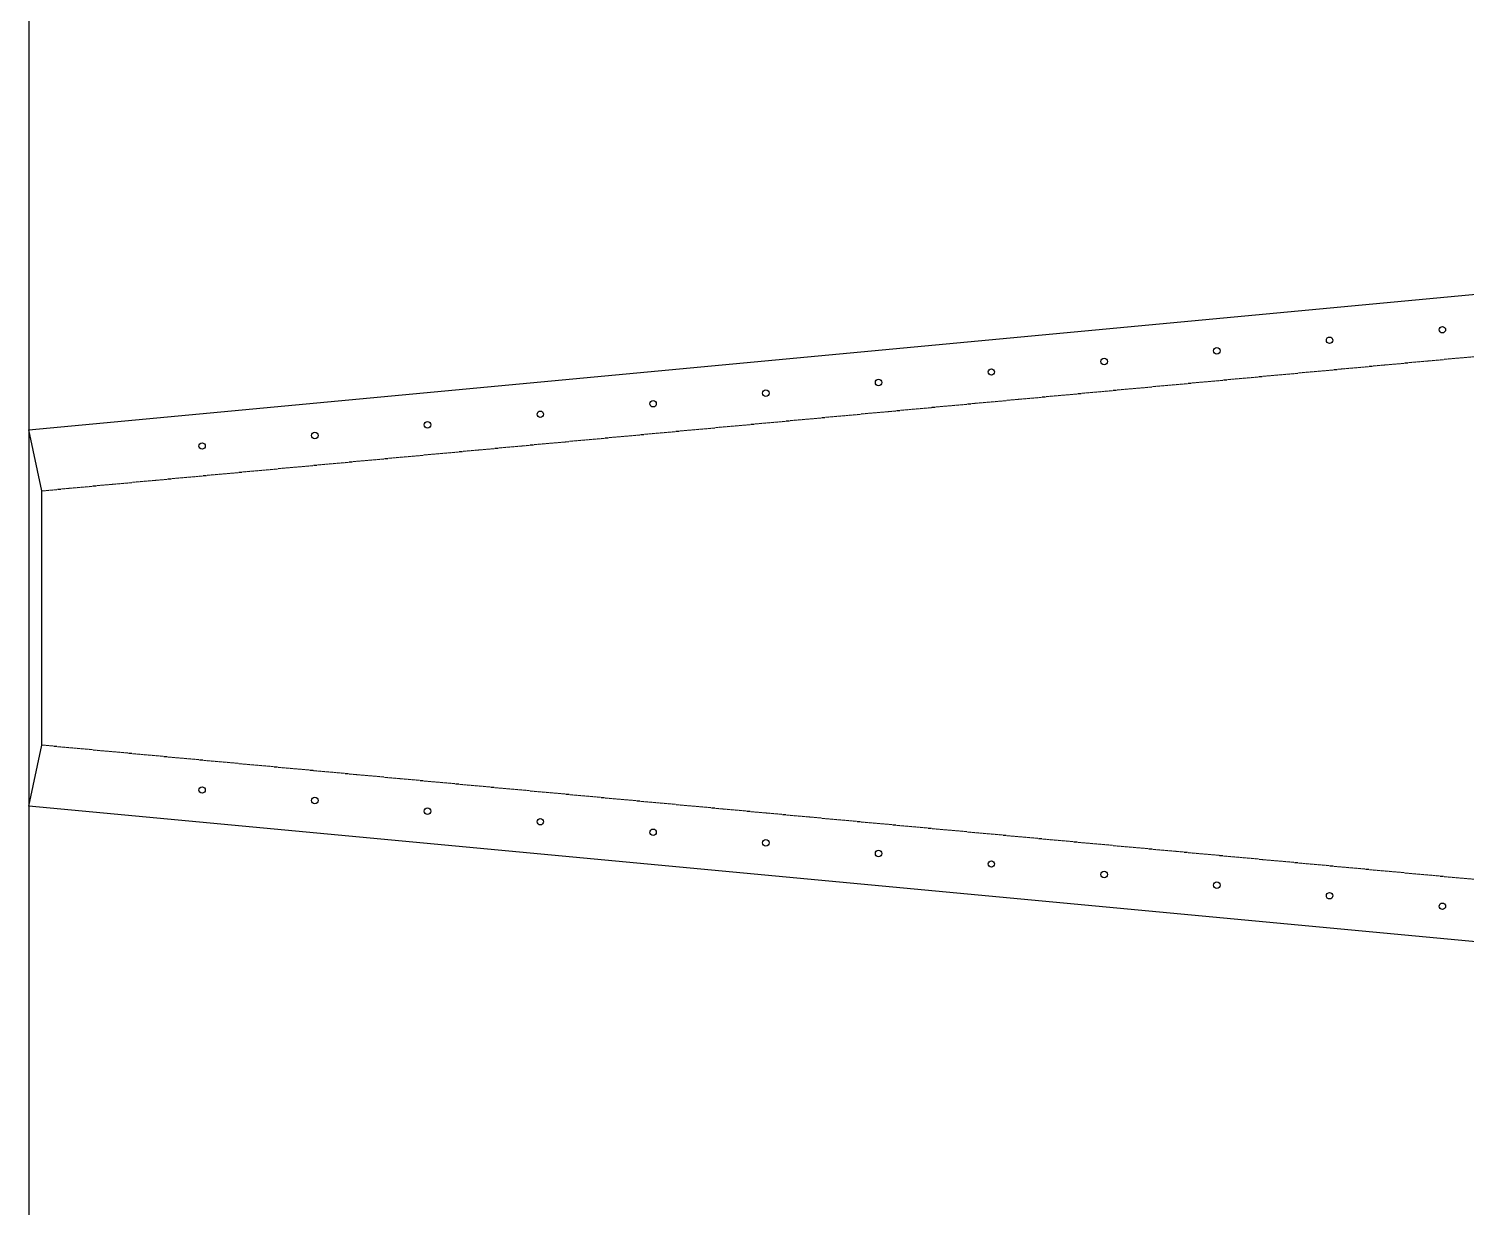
# Model space of a CAD drawing. Header units: millimetres. Extents: x 0 to 2527, y 0 to 1219.
# Drawn here: x 0 to 554, y 487 to 941 of the extents above; entities that cross this region are included whole.
import ezdxf

# ---------------------------------------------------------------- set-up
doc = ezdxf.new("R2010")
doc.units = ezdxf.units.MM
doc.linetypes.add('DASHED', pattern=[1.524, 1.27, -0.254])
for name, color, linetype in [('CUT', 7, 'CONTINUOUS'), ('ETCH', 8, 'CONTINUOUS'), ('HOLE', 6, 'CONTINUOUS'), ('VALLEY', 1, 'DASHED')]:
    doc.layers.add(name, color=color, linetype=linetype)

msp = doc.modelspace()

# ---------------------------------------------------------------- linework, layer by layer
at = {"layer": 'CUT'}
msp.add_lwpolyline([(1610.15, 514.68), (1610.15, 514.68), (1610.15, 514.68), (1610.15, 514.68), (1605.14, 491.22), (0, 641.72), (5.01, 665.18), (5.01, 763.18), (0, 786.65), (1605.14, 937.15), (1610.15, 913.68), (1610.15, 514.68)], close=True, dxfattribs=at)
at = {"layer": 'ETCH'}
msp.add_lwpolyline([(0, 0), (2438, 0), (2438, 1219), (0, 1219)], close=True, dxfattribs=at)
at = {"layer": 'HOLE'}
for centre in [(544.52, 825.23), (501.09, 821.16), (414.22, 813.01), (457.66, 817.08), (370.79, 808.94), (327.36, 804.87), (240.49, 796.72), (283.92, 800.79), (197.06, 792.65), (153.62, 788.58), (66.76, 780.43), (110.19, 784.5), (66.76, 647.93), (110.19, 643.86), (153.62, 639.79), (197.06, 635.72), (240.49, 631.64), (283.92, 627.57), (327.36, 623.5), (370.79, 619.43), (414.22, 615.36), (457.66, 611.28), (501.09, 607.21), (544.52, 603.14)]:
    msp.add_circle(centre, 1.25, dxfattribs=at)
at = {"layer": 'VALLEY'}
for p, q in [((5.01, 763.18), (1610.15, 913.68)), ((1610.15, 514.68), (5.01, 665.18))]:
    msp.add_line(p, q, dxfattribs=at)

doc.saveas('drawing.dxf')
